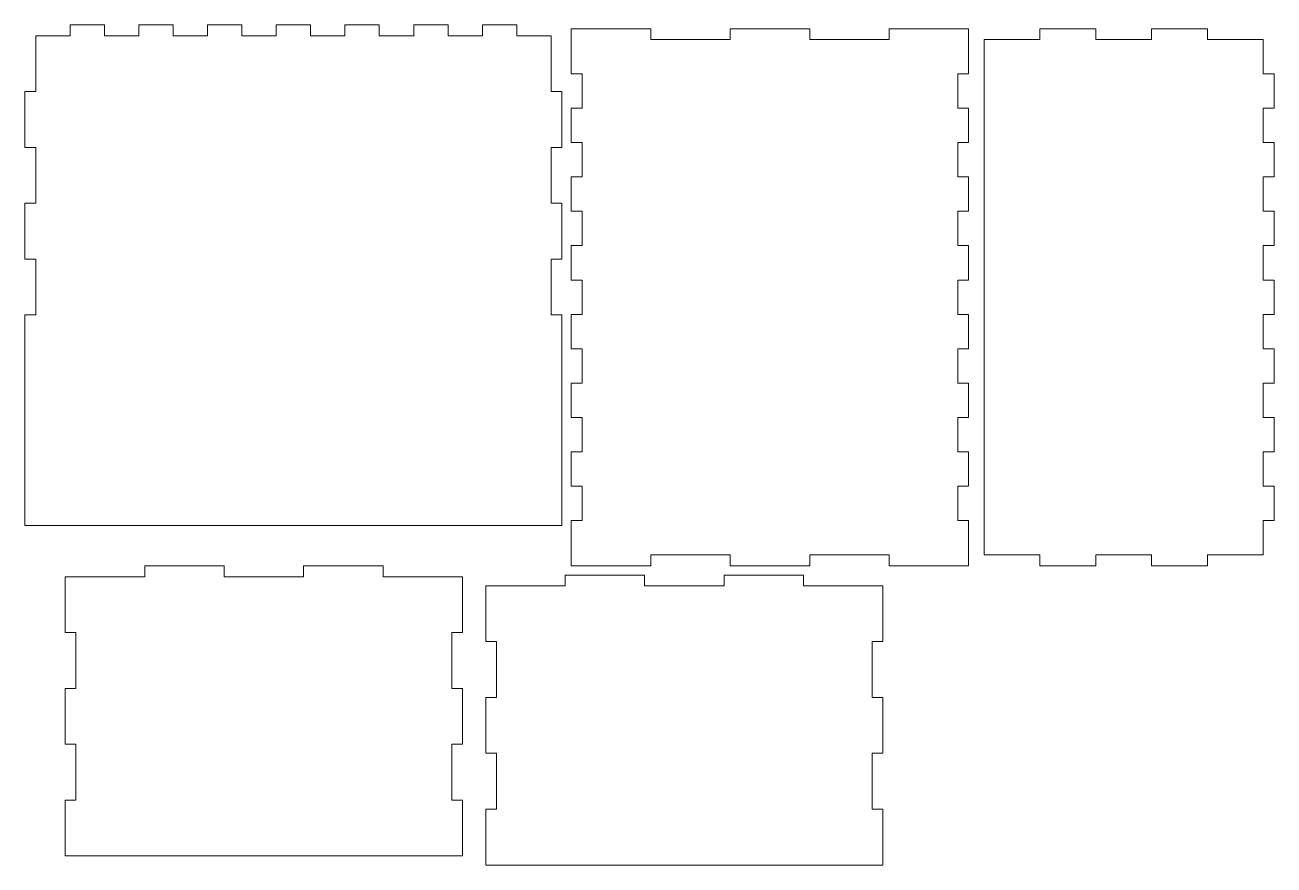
# Model space of a CAD drawing. Header units: millimetres. Extents: x -96 to 485, y -495 to -104.
import ezdxf

# ---------------------------------------------------------------- set-up
doc = ezdxf.new("R2010")
doc.units = ezdxf.units.MM
doc.header["$MEASUREMENT"] = 0
doc.layers.add('Layer 1', color=7, linetype='Continuous', lineweight=0)

# ---------------------------------------------------------------- blocks, each defined once
blk = doc.blocks.new('Block_0')
at = {"layer": 'Layer 1', "color": 12, "lineweight": 9, "true_color": 0xe30613}
blk.add_line((480.44, -350.76), (480.44, -350.76), dxfattribs=at)
blk.add_lwpolyline([(480.44, -350.76), (480.44, -334.76), (485.44, -334.76), (485.44, -318.76), (480.44, -318.76), (480.44, -302.76), (485.44, -302.76), (485.44, -286.76), (480.44, -286.76), (480.44, -270.76), (485.44, -270.76), (485.44, -254.76), (480.44, -254.76), (480.44, -238.76), (485.44, -238.76), (485.44, -222.76), (485.44, -222.76), (480.44, -222.76), (480.44, -206.76), (485.44, -206.76), (485.44, -190.76), (480.44, -190.76), (480.44, -174.76), (485.44, -174.76), (485.44, -158.76), (480.44, -158.76), (480.44, -142.76), (485.44, -142.76), (485.44, -126.76), (480.44, -126.76), (480.44, -110.76), (480.44, -110.76), (454.44, -110.76), (454.44, -105.76), (428.44, -105.76), (428.44, -110.76), (402.44, -110.76), (402.44, -105.76), (376.44, -105.76), (376.44, -110.76), (350.44, -110.76), (350.44, -350.76), (376.44, -350.76), (376.44, -355.76), (402.44, -355.76), (402.44, -350.76), (428.44, -350.76), (428.44, -355.76), (454.44, -355.76), (454.44, -350.76), (480.44, -350.76)], close=True, dxfattribs=at)

msp = doc.modelspace()

# ---------------------------------------------------------------- linework, layer by layer
at = {"layer": 'Layer 1', "color": 12, "lineweight": 9, "true_color": 0xe30613}
for points in [[(153.82, -161.03), (153.82, -135.03), (148.82, -135.03), (148.82, -109.03), (148.82, -109.03), (132.82, -109.03), (132.82, -104.03), (116.82, -104.03), (116.82, -109.03), (100.82, -109.03), (100.82, -104.03), (84.82, -104.03), (84.82, -109.03), (68.82, -109.03), (68.82, -104.03), (52.82, -104.03), (52.82, -109.03), (36.82, -109.03), (36.82, -104.03), (20.82, -104.03), (20.82, -104.03), (20.82, -109.03), (4.82, -109.03), (4.82, -104.03), (-11.18, -104.03), (-11.18, -109.03), (-27.18, -109.03), (-27.18, -104.03), (-43.18, -104.03), (-43.18, -109.03), (-59.18, -109.03), (-59.18, -104.03), (-75.18, -104.03), (-75.18, -109.03), (-91.18, -109.03), (-91.18, -109.03), (-91.18, -135.03), (-96.18, -135.03), (-96.18, -161.03), (-91.18, -161.03), (-91.18, -187.03), (-96.18, -187.03), (-96.18, -213.03), (-91.18, -213.03), (-91.18, -239.03), (-96.18, -239.03), (-96.18, -337.02), (153.82, -337.02), (153.82, -239.03), (148.82, -239.03), (148.82, -213.03), (153.82, -213.03), (153.82, -187.03), (148.82, -187.03), (148.82, -161.03)], [(306.22, -355.76), (343.22, -355.76), (343.22, -350.76), (343.22, -350.76), (343.22, -334.76), (338.22, -334.76), (338.22, -318.76), (343.22, -318.76), (343.22, -302.76), (338.22, -302.76), (338.22, -286.76), (343.22, -286.76), (343.22, -270.76), (338.22, -270.76), (338.22, -254.76), (343.22, -254.76), (343.22, -238.76), (338.22, -238.76), (338.22, -222.76), (343.22, -222.76), (343.22, -222.76), (343.22, -206.76), (338.22, -206.76), (338.22, -190.76), (343.22, -190.76), (343.22, -174.76), (338.22, -174.76), (338.22, -158.76), (343.22, -158.76), (343.22, -142.76), (338.22, -142.76), (338.22, -126.76), (343.22, -126.76), (343.22, -110.76), (343.22, -110.76), (343.22, -105.76), (306.22, -105.76), (306.22, -110.76), (269.22, -110.76), (269.22, -105.76), (232.22, -105.76), (232.22, -110.76), (195.22, -110.76), (195.22, -105.76), (158.22, -105.76), (158.22, -110.76), (158.22, -126.76), (163.22, -126.76), (163.22, -142.76), (158.22, -142.76), (158.22, -158.76), (163.22, -158.76), (163.22, -174.76), (158.22, -174.76), (158.22, -190.76), (163.22, -190.76), (163.22, -206.76), (158.22, -206.76), (158.22, -222.76), (158.22, -222.76), (163.22, -222.76), (163.22, -238.76), (158.22, -238.76), (158.22, -254.76), (158.22, -254.76), (163.22, -254.76), (163.22, -270.76), (158.22, -270.76), (158.22, -270.76), (158.22, -286.76), (163.22, -286.76), (163.22, -302.76), (158.22, -302.76), (158.22, -302.76), (158.22, -318.76), (158.22, -318.76), (163.22, -318.76), (163.22, -334.76), (158.22, -334.76), (158.22, -350.76), (158.22, -350.76), (158.22, -355.76), (195.22, -355.76), (195.22, -350.76), (232.22, -350.76), (232.22, -355.76), (269.22, -355.76), (269.22, -355.76), (269.22, -350.76), (306.22, -350.76)], [(107.56, -386.87), (107.56, -360.87), (102.56, -360.87), (70.56, -360.87), (70.56, -355.87), (33.56, -355.87), (33.56, -360.87), (-3.44, -360.87), (-3.44, -355.87), (-40.44, -355.87), (-40.44, -360.87), (-72.44, -360.87), (-77.44, -360.87), (-77.44, -386.87), (-72.44, -386.87), (-72.44, -412.87), (-77.44, -412.87), (-77.44, -438.87), (-72.44, -438.87), (-72.44, -464.87), (-77.44, -464.87), (-77.44, -490.87), (-72.44, -490.87), (102.56, -490.87), (107.56, -490.87), (107.56, -464.87), (102.56, -464.87), (102.56, -438.87), (107.56, -438.87), (107.56, -412.87), (102.56, -412.87), (102.56, -386.87)], [(303.35, -391.11), (303.35, -365.11), (298.35, -365.11), (266.35, -365.11), (266.35, -360.11), (229.35, -360.11), (229.35, -365.11), (192.35, -365.11), (192.35, -360.11), (155.35, -360.11), (155.35, -365.11), (123.35, -365.11), (118.35, -365.11), (118.35, -391.11), (123.35, -391.11), (123.35, -417.11), (118.35, -417.11), (118.35, -443.11), (123.35, -443.11), (123.35, -469.11), (118.35, -469.11), (118.35, -495.11), (123.35, -495.11), (298.35, -495.11), (303.35, -495.11), (303.35, -469.11), (298.35, -469.11), (298.35, -443.11), (303.35, -443.11), (303.35, -417.11), (298.35, -417.11), (298.35, -391.11)]]:
    msp.add_lwpolyline(points, close=True, dxfattribs=at)

# ---------------------------------------------------------------- block references
at = {"layer": 'Layer 1'}
msp.add_blockref('Block_0', (0, 0), dxfattribs=at)

doc.saveas('drawing.dxf')
